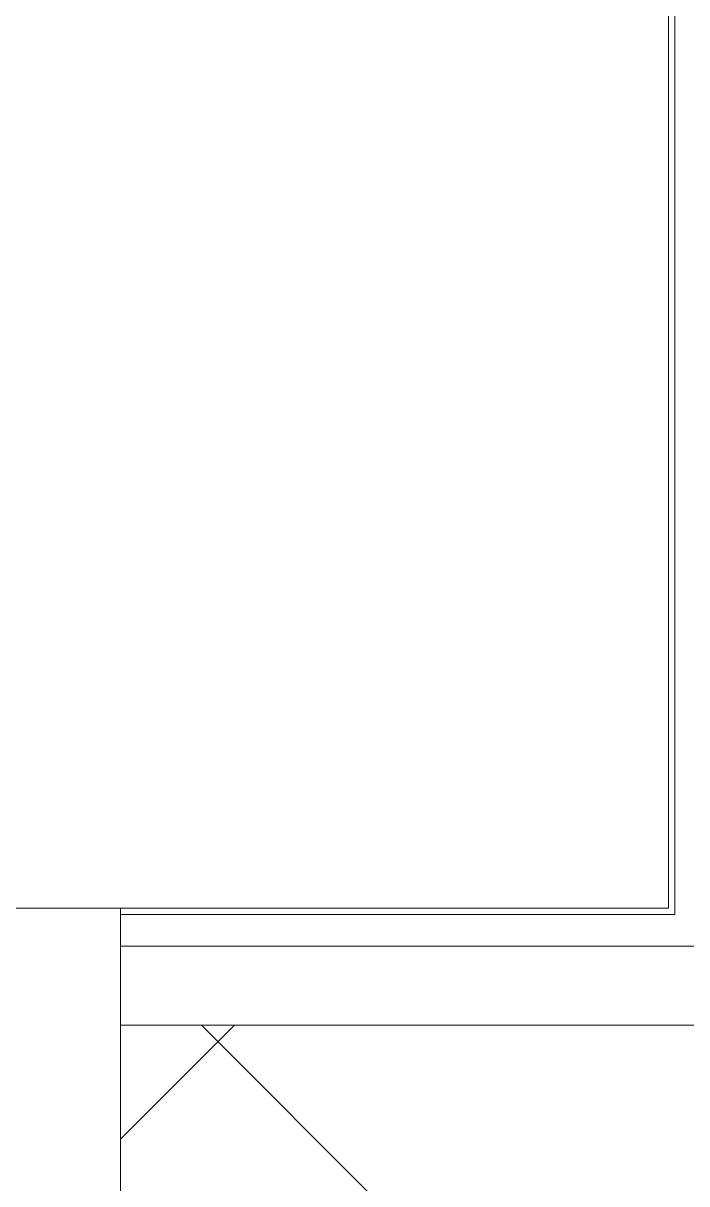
# Model space of a CAD drawing. Header units: millimetres. Extents: x -10051 to 73829, y -4843 to 44223.
# Drawn here: x 36319.2 to 36528.8, y 4728.2 to 5094.4 of the extents above; entities that cross this region are included whole.
import ezdxf

# ---------------------------------------------------------------- set-up
doc = ezdxf.new("R2010")
doc.units = ezdxf.units.MM
for name, color, linetype, lineweight in [('Стены внутренние', 7, 'Continuous', 18), ('Стены наружные', 7, 'Continuous', 18), ('Стены отделка', 7, 'Continuous', 30), ('Стены штриховка', 7, 'Continuous', 9)]:
    doc.layers.add(name, color=color, linetype=linetype, lineweight=lineweight)

msp = doc.modelspace()

# ---------------------------------------------------------------- hatches: boundary and pattern name
at = {"layer": 'Стены внутренние', "lineweight": 9}
h = msp.add_hatch(dxfattribs=at)
h.set_pattern_fill('FP_3', color=256, style=0, pattern_type=2)
h.set_pattern_definition([(45, (0, 0), (-106.066, 106.066), []), (135, (0, 0), (-106.066, -106.066), [])])
h.paths.add_polyline_path([(38485, 4678.238), (38485, 4778.238), (36350, 4778.238), (36350, 4678.238), (38460, 4678.238)])
h.paths.add_polyline_path([(35314.283, 4678.238), (35320, 4678.238), (35320, 4778.238), (35310, 4778.238), (35310, 4678.238)])

# ---------------------------------------------------------------- linework, layer by layer
at = {"layer": 'Стены наружные'}
msp.add_line((36350, 4815.238), (35347, 4815.238), dxfattribs=at)
at = {"layer": 'Стены отделка', "lineweight": 9}
for p, q in [((36523, 4815.238), (36523, 6968.238)), ((36350, 4641.238), (36350, 4815.238)), ((36350, 4815.238), (36523, 4815.238)), ((38460, 4803.238), (36525, 4803.238))]:
    msp.add_line(p, q, dxfattribs=at)
at = {"layer": 'Стены штриховка'}
for p, q in [((36525, 4813.238), (36525, 6968.238)), ((36350, 4813.238), (36525, 4813.238)), ((36350, 4803.238), (36525, 4803.238)), ((36350, 4778.238), (38485, 4778.238))]:
    msp.add_line(p, q, dxfattribs=at)

doc.saveas('drawing.dxf')
